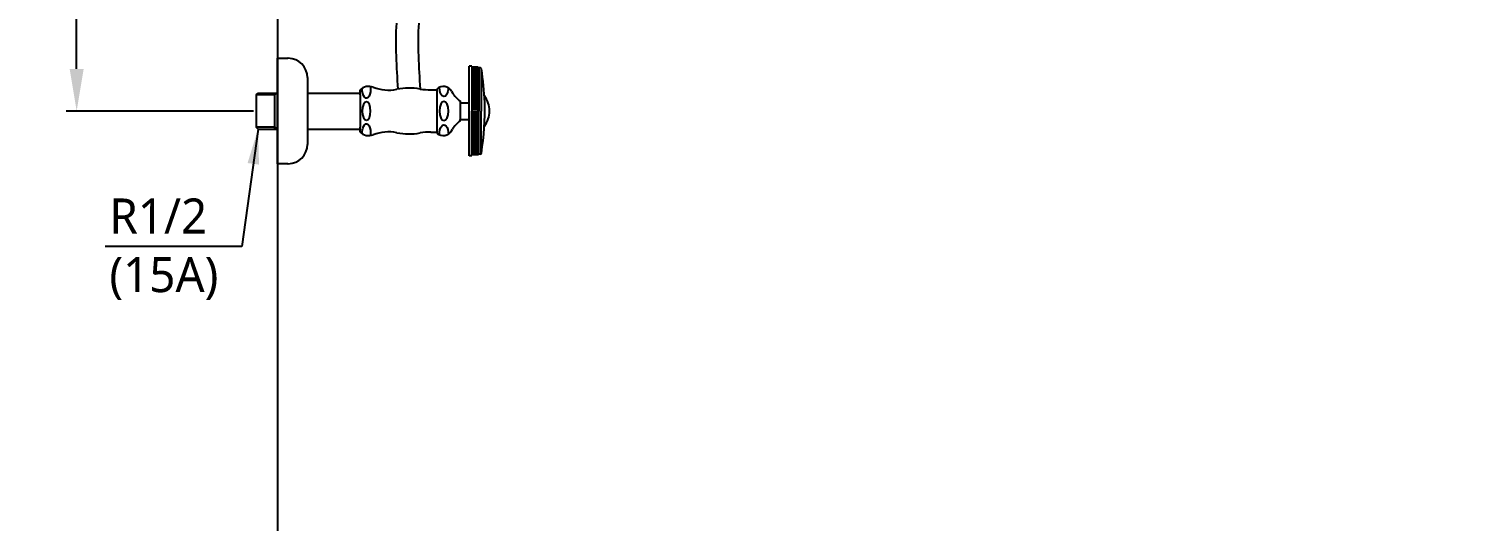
# Model space of a CAD drawing. Extents: x -4358 to 1981, y -50 to 2478.
# Drawn here: x -4249 to -3429, y 1214 to 1494 of the extents above; entities that cross this region are included whole.
import ezdxf

# ---------------------------------------------------------------- set-up
doc = ezdxf.new("R2010")
doc.units = 0
doc.header["$LTSCALE"] = 20
doc.header["$MEASUREMENT"] = 0
doc.layers.get('0').update_dxf_attribs({"linetype": 'CONTINUOUS'})
doc.layers.get('DEFPOINTS').update_dxf_attribs({"linetype": 'CONTINUOUS'})
for name, color, linetype in [('2', 2, 'CONTINUOUS'), ('4', 4, 'CONTINUOUS'), ('6', 6, 'CONTINUOUS')]:
    doc.layers.add(name, color=color, linetype=linetype)
doc.styles.add('ROMANS', font='NanumGothic.ttf', dxfattribs={"height": 10.144927})
doc.styles.get("Standard").update_dxf_attribs({"font": 'NanumGothic.ttf'})
doc.dimstyles.get("Standard").update_dxf_attribs({"dimtxt": 2.7, "dimasz": 2.5, "dimexe": 1.5, "dimexo": 1.5, "dimgap": 1.5, "dimtad": 1, "dimdec": 0, "dimlfac": 10, "dimzin": 0, "dimdsep": 46, "dimtxsty": 'Standard', "dimcen": 0, "dimclrt": 2, "dimadec": 0, "dimazin": 0, "dimtfac": 1, "dimtdec": 0, "dimtmove": 0, "dimatfit": 3, "dimfxl": 0, "dimtolj": 1, "dimtzin": 0, "dimarcsym": 0})

# ---------------------------------------------------------------- blocks, each defined once
blk = doc.blocks.new('*D59')
at = {"color": 3, "lineweight": -2}
for p, q in [((-4106.9, 1697.62), (-4227.39, 1697.62)), ((-4221.39, 1673.62), (-4221.39, 1597.68)), ((-4221.39, 1471.62), (-4221.39, 1547.56)), ((-4120.74, 1447.62), (-4227.39, 1447.62))]:
    blk.add_line(p, q, dxfattribs=at)
at = {"color": 3}
for points in [[(-4225.39, 1673.62), (-4217.39, 1673.62), (-4221.39, 1697.62)], [(-4225.39, 1471.62), (-4217.39, 1471.62), (-4221.39, 1447.62)]]:
    blk.add_solid(points, dxfattribs=at)
at = {"layer": 'DEFPOINTS', "color": 0}
for p in [(-4105.1, 1697.62), (-4221.39, 1447.62), (-4118.94, 1447.62)]:
    blk.add_point(p, dxfattribs=at)
at = {"color": 2, "insert": (-4221.39, 1572.62), "char_height": 24, "attachment_point": 5}
blk.add_mtext('\\A1;250', dxfattribs=at)

msp = doc.modelspace()

# ---------------------------------------------------------------- linework, layer by layer
at = {"layer": '4'}
for p, q in [((-4107.07, 1477.62), (-4101.07, 1477.62)), ((-4107.07, 1417.62), (-4107.07, 1477.62)), ((-3996.44, 1473.12), (-3997.94, 1473.12)), ((-3997.94, 1472.12), (-3997.94, 1473.12)), ((-3997.94, 1447.62), (-3997.94, 1472.12)), ((-3996.44, 1472.92), (-3996.44, 1473.12)), ((-3996.44, 1472.92), (-3996.44, 1447.62)), ((-3992.94, 1472.21), (-3996.44, 1472.21)), ((-3992.94, 1471.21), (-3996.44, 1471.21)), ((-3992.94, 1470.21), (-3996.44, 1470.21)), ((-3992.94, 1469.21), (-3996.44, 1469.21)), ((-3992.94, 1468.21), (-3996.44, 1468.21)), ((-3992.94, 1472.62), (-3996.14, 1472.62)), ((-3992.44, 1472.12), (-3992.94, 1472.62)), ((-3992.94, 1472.62), (-3992.94, 1447.62)), ((-3991.62, 1472.12), (-3992.44, 1472.12)), ((-3992.44, 1472.12), (-3992.44, 1447.62)), ((-3991.03, 1471.62), (-3991.03, 1447.62)), ((-4089.94, 1466.62), (-4089.94, 1428.62)), ((-4059.94, 1456.87), (-4059.94, 1459.62)), ((-4019.65, 1459.65), (-4016.03, 1459.65)), ((-4016.94, 1459.62), (-4016.03, 1459.62)), ((-4016.03, 1459.62), (-4016.03, 1460.34)), ((-4016.03, 1435.62), (-4016.03, 1459.62)), ((-3992.94, 1467.21), (-3996.44, 1467.21)), ((-3992.94, 1466.21), (-3996.44, 1466.21)), ((-3992.94, 1465.21), (-3996.44, 1465.21)), ((-3992.94, 1464.21), (-3996.44, 1464.21)), ((-3992.94, 1463.21), (-3996.44, 1463.21)), ((-3992.94, 1462.21), (-3996.44, 1462.21)), ((-3992.94, 1461.21), (-3996.44, 1461.21)), ((-3992.94, 1460.21), (-3996.44, 1460.21)), ((-3992.94, 1459.21), (-3996.44, 1459.21)), ((-4119.07, 1456.87), (-4118.07, 1457.87)), ((-4108.57, 1456.87), (-4119.07, 1456.87)), ((-4118.94, 1438.37), (-4118.94, 1456.87)), ((-4118.07, 1457.87), (-4107.07, 1457.87)), ((-4108.57, 1437.37), (-4108.57, 1457.87)), ((-4108.57, 1456.87), (-4107.57, 1457.87)), ((-4107.07, 1457.25), (-4107.07, 1437.99)), ((-4089.94, 1457.87), (-4059.94, 1457.87)), ((-4059.94, 1456.87), (-4059.94, 1438.37)), ((-4007.92, 1458.94), (-4007.36, 1457.98)), ((-4003.03, 1453.35), (-4003.03, 1452.37)), ((-4003.03, 1452.37), (-4003.03, 1442.87)), ((-4003.03, 1452.37), (-3997.94, 1452.37)), ((-3992.94, 1458.21), (-3996.44, 1458.21)), ((-3992.94, 1457.21), (-3996.44, 1457.21)), ((-3992.94, 1456.21), (-3996.44, 1456.21)), ((-3992.94, 1455.21), (-3996.44, 1455.21)), ((-3992.94, 1454.21), (-3996.44, 1454.21)), ((-3992.94, 1453.21), (-3996.44, 1453.21)), ((-3992.94, 1452.21), (-3996.44, 1452.21)), ((-3992.94, 1451.21), (-3996.44, 1451.21)), ((-4003.03, 1442.87), (-3997.94, 1442.87)), ((-4003.03, 1441.89), (-4003.03, 1442.87)), ((-3997.94, 1422.12), (-3997.94, 1447.62)), ((-3992.94, 1450.21), (-3996.44, 1450.21)), ((-3992.94, 1449.21), (-3996.44, 1449.21)), ((-3992.94, 1448.21), (-3996.44, 1448.21)), ((-3996.44, 1422.32), (-3996.44, 1447.62)), ((-3992.94, 1447.03), (-3996.44, 1447.03)), ((-3992.94, 1446.03), (-3996.44, 1446.03)), ((-3992.94, 1445.03), (-3996.44, 1445.03)), ((-3992.94, 1444.03), (-3996.44, 1444.03)), ((-3992.94, 1443.03), (-3996.44, 1443.03)), ((-3992.94, 1422.62), (-3992.94, 1447.62)), ((-3992.44, 1423.12), (-3992.44, 1447.62)), ((-3991.03, 1423.62), (-3991.03, 1447.62)), ((-4118.07, 1437.37), (-4119.07, 1438.37)), ((-4108.57, 1438.37), (-4119.07, 1438.37)), ((-4118.07, 1437.37), (-4107.07, 1437.37)), ((-4107.57, 1437.37), (-4108.57, 1438.37)), ((-4089.94, 1437.37), (-4059.94, 1437.37)), ((-4059.94, 1435.62), (-4059.94, 1438.37)), ((-4059.94, 1437.37), (-4059.94, 1437.19)), ((-4059.94, 1435.62), (-4059.94, 1437.19)), ((-4019.65, 1435.62), (-4016.03, 1435.62)), ((-4016.03, 1434.9), (-4016.03, 1435.62)), ((-4007.92, 1436.3), (-4007.36, 1437.25)), ((-3992.94, 1442.03), (-3996.44, 1442.03)), ((-3992.94, 1441.03), (-3996.44, 1441.03)), ((-3992.94, 1440.03), (-3996.44, 1440.03)), ((-3992.94, 1439.03), (-3996.44, 1439.03)), ((-3992.94, 1438.03), (-3996.44, 1438.03)), ((-3992.94, 1437.03), (-3996.44, 1437.03)), ((-3992.94, 1436.03), (-3996.44, 1436.03)), ((-3992.94, 1435.03), (-3996.44, 1435.03)), ((-3992.94, 1434.03), (-3996.44, 1434.03)), ((-3992.94, 1433.03), (-3996.44, 1433.03)), ((-3992.94, 1432.03), (-3996.44, 1432.03)), ((-3992.94, 1431.03), (-3996.44, 1431.03)), ((-3992.94, 1430.06), (-3996.44, 1430.06)), ((-3992.94, 1429.06), (-3996.44, 1429.06)), ((-3992.94, 1428.06), (-3996.44, 1428.06)), ((-3992.94, 1427.06), (-3996.44, 1427.06)), ((-3996.44, 1422.15), (-3997.94, 1422.15)), ((-3992.94, 1426.06), (-3996.44, 1426.06)), ((-3992.94, 1425.06), (-3996.44, 1425.06)), ((-3992.94, 1424.06), (-3996.44, 1424.06)), ((-3992.94, 1423.06), (-3996.44, 1423.06)), ((-3992.94, 1422.65), (-3996.14, 1422.65)), ((-3992.44, 1423.15), (-3992.94, 1422.65)), ((-3991.62, 1423.15), (-3992.44, 1423.15)), ((-4101.07, 1417.62), (-4107.07, 1417.62))]:
    msp.add_line(p, q, dxfattribs=at)
for centre, radius, start, end in [((-4101.07, 1466.62), 11, 89.35263, 90), ((-4100.94, 1466.62), 11, 0, 90), ((-3996.14, 1472.92), 0.3, 180, 270), ((-3991.62, 1471.42), 0.7, 9.49341, 90), ((-4133.94, 1447.62), 145, 1.94314, 9.49341), ((-4055.04, 1454.63), 7, 69.03386, 134.51294), ((-4043.65, 1484.38), 24.83, 249.03386, 280.73728), ((-4031.94, 1422.65), 38, 80.69517, 100.73727), ((-4019.65, 1497.65), 38, 260.69518, 270), ((-4012.56, 1456.26), 5.36, 30, 130.43057), ((-3995.24, 1464.98), 14, 210, 236.19018), ((-4133.94, 1447.62), 145, 350.50659, 1.94314), ((-4000.2, 1447.57), 14, 0.24727, 38.21407), ((-4000.2, 1447.69), 14, 321.78593, 359.75273), ((-4055.04, 1440.61), 7, 225.5, 290.96614), ((-4043.65, 1410.89), 24.83, 79.26272, 110.96614), ((-4031.94, 1472.62), 38, 259.26273, 279.30483), ((-4019.65, 1397.62), 38, 90, 99.30482), ((-4012.56, 1438.98), 5.36, 229.56943, 330), ((-3995.24, 1430.25), 14, 123.80982, 150), ((-4100.94, 1428.62), 11, 270, 0), ((-3996.14, 1422.35), 0.3, 90, 180), ((-3991.62, 1423.85), 0.7, 270, 350.50659), ((-4101.07, 1428.62), 11, 270, 270.64737)]:
    msp.add_arc(centre, radius, start, end, dxfattribs=at)
at = {"layer": '4', "extrusion": (0, 0, -1)}
for centre, major_axis, ratio, start_param, end_param in [((-4056.38, 1460.12), (0, -5.22), 0.46009, 4.433611, 7.934688), ((-4012.26, 1461.21), (0, -5.4), 0.478204, 4.79078, 7.834251), ((-4056.38, 1435.2), (0, -5.22), 0.46009, 1.472186, 5.009627), ((-4012.26, 1434.3), (0, -5.4), 0.478204, 1.540108, 4.68362)]:
    msp.add_ellipse(centre, major_axis=major_axis, ratio=ratio, start_param=start_param, end_param=end_param, dxfattribs=at)
for centre, major_axis, ratio in [((-4056.38, 1447.62), (0, -5.22), 0.46009), ((-4012.26, 1447.62), (0, -5.4), 0.478204)]:
    msp.add_ellipse(centre, major_axis=major_axis, ratio=ratio, dxfattribs=at)
at = {"layer": '4'}
for points in [[(-4038.29, 1460.12), (-4039.09, 1472.7), (-4039.9, 1485.29), (-4039.13, 1497.62)], [(-4025.59, 1460.12), (-4026.39, 1472.7), (-4027.2, 1485.29), (-4026.43, 1497.62)]]:
    msp.add_open_spline(points, degree=3, dxfattribs=at)
at = {"layer": '6'}
msp.add_lwpolyline([(-3107.07, 2222.65), (-4107.07, 2222.65), (-4107.07, 297.62), (-2179.57, 297.62), (-2179.57, 1322.62)], dxfattribs=at)

# ---------------------------------------------------------------- texts
at = {"layer": '2', "insert": (-4202.75, 1368.97), "char_height": 20, "attachment_point": 4, "style": 'ROMANS'}
msp.add_mtext('R1/2\\P(15A)', dxfattribs=at)

# ---------------------------------------------------------------- dimensions: what is measured, and where the dimension line sits
dim = msp.add_linear_dim(base=(-4221.39, 1447.62), p1=(-4105.1, 1697.62), p2=(-4118.94, 1447.62), angle=90, dimstyle='Standard', override={"dimscale": 1.2, "dimtxt": 20, "dimasz": 20, "dimexe": 5, "dimgap": 10, "dimtih": 1, "dimtoh": 1, "dimlfac": 1, "dimzin": 12, "dimclrd": 3, "dimclre": 3, "dimazin": 2, "dimarcsym": 1})
dim.commit()
dim.dimension.update_dxf_attribs({"geometry": '*D59', "text_midpoint": (-4221.39, 1572.62)})

# ---------------------------------------------------------------- leaders
msp.add_leader([(-4118.07, 1437.37), (-4127.26, 1370.5), (-4205.16, 1370.5)], dimstyle='Standard', override={"dimtxt": 20, "dimasz": 20, "dimexe": 5, "dimgap": 10, "dimtad": 0, "dimlfac": 1, "dimzin": 12, "dimclrd": 3, "dimclre": 3, "dimazin": 2, "dimarcsym": 1})

doc.saveas('drawing.dxf')
